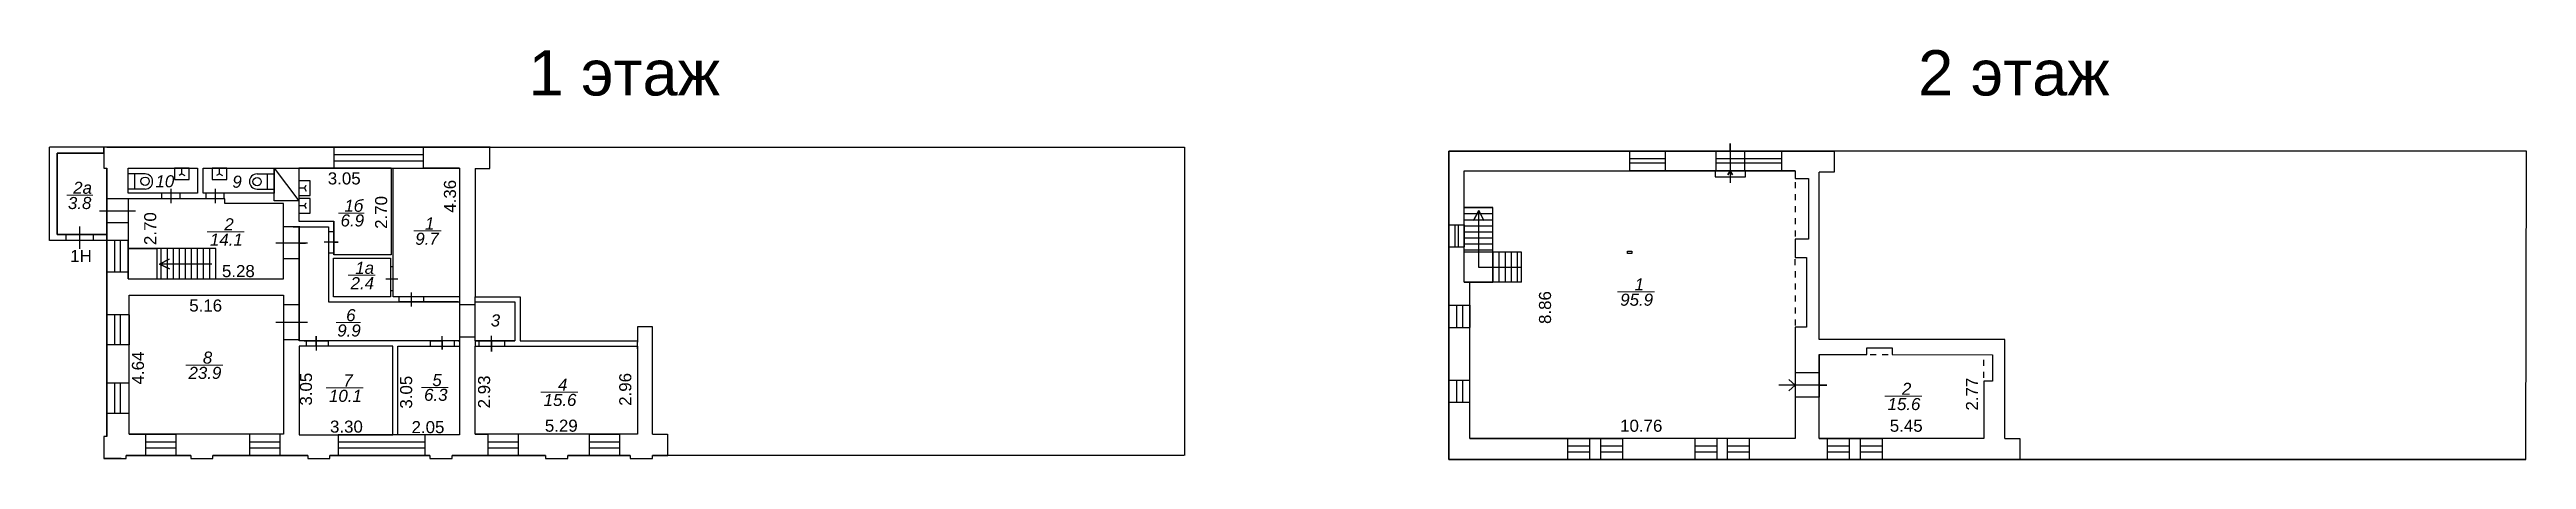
# Model space of a CAD drawing. Header units: millimetres. Extents: x 10171 to 10296, y 11179 to 11398.
# Drawn here: x 10213.9 to 10295.9, y 11178.7 to 11192.3 of the extents above; entities outside this region: 4.
import ezdxf

# ---------------------------------------------------------------- set-up
doc = ezdxf.new("R2010")
doc.units = ezdxf.units.MM
doc.linetypes.add('ACAD_ISO03W100', pattern=[30, 12, -18])
doc.layers.add('Подписи', color=7, linetype='Continuous')
doc.styles.get("Standard").update_dxf_attribs({"font": 'arial.ttf'})

msp = doc.modelspace()

# ---------------------------------------------------------------- linework, layer by layer
for p, q in [((10225.22, 11188.391), (10222.17, 11188.391)), ((10222.17, 11188.391), (10222.17, 11186.635)), ((10222.17, 11186.635), (10223.32, 11186.635)), ((10222.18, 11186.455), (10222.18, 11182.675)), ((10223.32, 11186.635), (10223.32, 11185.521)), ((10262.617, 11185.104), (10261.222, 11185.104)), ((10271.691, 11181.205), (10271.483, 11181.396)), ((10271.483, 11181.015), (10271.691, 11181.205))]:
    msp.add_line(p, q)
at = {"linetype": 'ACAD_ISO03W100'}
for p, q in [((10271.691, 11187.934), (10271.691, 11187.734)), ((10271.691, 11187.534), (10271.691, 11187.334)), ((10271.691, 11187.134), (10271.691, 11186.934)), ((10271.691, 11186.734), (10271.691, 11186.534)), ((10271.691, 11186.334), (10271.691, 11186.134)), ((10271.691, 11185.178), (10271.691, 11185.378)), ((10271.691, 11184.978), (10271.691, 11184.778)), ((10271.691, 11184.578), (10271.691, 11184.378)), ((10271.691, 11184.178), (10271.691, 11183.978)), ((10271.691, 11183.778), (10271.691, 11183.578)), ((10271.691, 11183.378), (10271.691, 11183.178)), ((10274.175, 11182.227), (10274.375, 11182.227)), ((10274.575, 11182.227), (10274.775, 11182.227)), ((10277.941, 11181.849), (10277.941, 11182.049)), ((10277.941, 11181.449), (10277.941, 11181.649))]:
    msp.add_line(p, q, dxfattribs=at)
for points in [[(10259.206, 11362.534), (10269.512, 11362.451), (10269.537, 11366.197), (10269.733, 11394.447), (10269.743, 11398.124), (10259.536, 11398.186), (10259.206, 11362.534)], [(10172.86, 11385.385), (10172.86, 11395.722), (10174.273, 11393.154), (10172.86, 11393.633), (10171.498, 11393.154), (10172.86, 11395.722)], [(10201.55, 11395.34), (10191.45, 11393.29), (10192.2, 11389.62), (10197.85, 11361.94), (10198.6, 11358.34), (10208.6, 11360.39), (10201.55, 11395.34)], [(10289.334, 11366.341), (10287.197, 11356.228), (10286.345, 11359.032), (10287.629, 11358.272), (10289.06, 11358.458), (10287.197, 11356.228)], [(10213.914, 11186.001), (10213.914, 11186.201), (10213.914, 11189.091)], [(10215.814, 11189.091), (10213.914, 11189.091)], [(10215.714, 11188.891), (10214.164, 11188.891), (10214.164, 11186.201), (10215.814, 11186.201)], [(10214.164, 11188.891), (10215.714, 11188.891), (10215.714, 11188.391), (10215.814, 11188.391), (10215.814, 11186.201), (10214.164, 11186.201), (10214.164, 11188.891)], [(10215.714, 11188.891), (10215.714, 11189.091)], [(10228.5, 11189.091), (10215.714, 11189.091), (10215.714, 11188.391), (10215.814, 11188.391), (10215.814, 11179.503)], [(10215.714, 11188.891), (10215.714, 11188.391), (10215.814, 11188.391)], [(10215.814, 11189.091), (10251.484, 11189.091), (10251.484, 11178.881)], [(10225.21, 11188.391), (10223.33, 11188.391), (10223.33, 11189.091)], [(10225.305, 11189.091), (10226.305, 11189.091)], [(10227.487, 11188.391), (10226.287, 11188.391), (10226.287, 11189.091)], [(10228, 11188.38), (10228.493, 11188.38), (10228.493, 11189.091)], [(10295.901, 11188.957), (10260.231, 11188.957), (10260.231, 11178.747), (10295.881, 11178.747), (10295.901, 11188.957)], [(10260.231, 11178.747), (10260.231, 11188.957)], [(10279.131, 11178.747), (10260.231, 11178.747), (10260.231, 11188.957), (10272.991, 11188.957)], [(10267.401, 11188.307), (10266.221, 11188.307), (10266.221, 11188.957)], [(10269.071, 11188.307), (10267.401, 11188.307), (10267.401, 11188.957)], [(10270.021, 11188.957), (10269.071, 11188.957), (10269.071, 11188.307)], [(10269.545, 11188.957), (10269.545, 11189.207), (10269.545, 11188.307), (10269.545, 11188.057)], [(10271.251, 11188.957), (10270.021, 11188.957), (10270.021, 11188.307)], [(10271.441, 11188.957), (10270.211, 11188.957)], [(10270.367, 11188.957), (10272.167, 11188.957)], [(10271.691, 11188.307), (10271.251, 11188.307), (10271.251, 11188.957)], [(10272.491, 11188.957), (10272.991, 11188.957), (10272.991, 11188.257), (10272.491, 11188.257)], [(10215.814, 11179.503), (10215.814, 11188.391)], [(10215.814, 11186.201), (10215.814, 11188.391)], [(10218.814, 11188.391), (10218.814, 11187.561), (10216.514, 11187.561), (10216.514, 11188.391), (10218.814, 11188.391)], [(10217.076, 11188.203), (10216.514, 11188.203)], [(10216.741, 11187.702), (10216.741, 11188.203)], [(10218.539, 11188.022), (10218.539, 11188.391), (10218.052, 11188.391), (10218.052, 11188.022), (10218.539, 11188.022)], [(10218.296, 11188.203), (10218.199, 11188.155)], [(10218.296, 11188.203), (10218.296, 11188.391)], [(10218.296, 11188.203), (10218.393, 11188.155), (10218.393, 11188.155)], [(10218.994, 11188.391), (10221.344, 11188.391), (10221.344, 11187.561), (10218.994, 11187.561), (10218.994, 11188.391)], [(10219.78, 11188.022), (10219.78, 11188.391), (10219.292, 11188.391), (10219.292, 11188.022), (10219.78, 11188.022)], [(10219.536, 11188.203), (10219.439, 11188.155)], [(10219.536, 11188.203), (10219.536, 11188.391)], [(10219.536, 11188.203), (10219.634, 11188.155), (10219.634, 11188.155)], [(10220.781, 11188.203), (10221.344, 11188.203)], [(10221.116, 11188.203), (10221.116, 11187.702)], [(10221.344, 11188.391), (10222.17, 11188.391), (10222.17, 11187.314), (10221.344, 11187.314), (10221.344, 11188.391)], [(10221.345, 11188.391), (10222.17, 11187.314)], [(10222.18, 11188.391), (10225.22, 11188.391), (10225.22, 11185.521), (10223.32, 11185.521), (10223.32, 11186.635)], [(10223.33, 11188.841), (10225.21, 11188.841)], [(10223.33, 11188.641), (10225.21, 11188.641)], [(10225.081, 11188.391), (10225.014, 11188.391)], [(10225.081, 11188.391), (10226.081, 11188.391)], [(10225.21, 11188.841), (10226.287, 11188.841)], [(10225.21, 11188.641), (10226.287, 11188.641)], [(10227.487, 11188.391), (10227.487, 11184.131), (10225.287, 11184.131), (10225.287, 11188.391), (10227.487, 11188.391)], [(10228, 11188.38), (10228, 11184.131)], [(10260.741, 11188.307), (10271.691, 11188.307), (10271.691, 11188.047), (10272.131, 11188.047), (10272.131, 11186.037), (10271.691, 11186.037), (10271.691, 11185.437), (10272.071, 11185.437), (10272.071, 11183.127), (10271.691, 11183.127), (10271.691, 11179.447), (10260.931, 11179.447), (10260.931, 11184.617), (10260.741, 11184.617), (10260.741, 11188.307)], [(10260.741, 11188.307), (10271.691, 11188.307), (10271.691, 11188.047), (10272.131, 11188.047), (10272.131, 11186.037), (10271.691, 11186.037), (10271.691, 11185.437), (10272.071, 11185.437), (10272.071, 11183.127), (10271.691, 11183.127), (10271.691, 11179.447), (10260.931, 11179.447)], [(10267.401, 11188.707), (10266.221, 11188.707)], [(10267.401, 11188.557), (10266.221, 11188.557)], [(10269.051, 11188.107), (10270.051, 11188.107), (10270.051, 11188.307), (10269.051, 11188.307), (10269.051, 11188.107)], [(10271.251, 11188.707), (10269.071, 11188.707)], [(10271.251, 11188.557), (10269.071, 11188.557)], [(10269.545, 11188.307), (10269.621, 11188.168), (10269.545, 11188.307), (10269.466, 11188.168), (10269.545, 11188.307)], [(10269.545, 11188.307), (10269.545, 11187.905)], [(10271.251, 11188.307), (10270.021, 11188.307)], [(10271.691, 11188.307), (10271.691, 11188.047), (10272.131, 11188.047), (10272.131, 11186.037), (10271.691, 11186.037), (10271.691, 11185.437), (10272.071, 11185.437), (10272.071, 11183.127), (10271.691, 11183.127)], [(10272.491, 11182.717), (10272.491, 11188.257)], [(10216.514, 11187.381), (10216.514, 11186.581), (10215.814, 11186.581)], [(10216.514, 11187.381), (10215.814, 11187.381)], [(10217.076, 11187.702), (10216.514, 11187.702)], [(10221.654, 11187.221), (10219.714, 11187.221), (10219.714, 11187.381), (10216.514, 11187.381)], [(10216.514, 11187.381), (10216.514, 11184.731), (10221.654, 11184.731), (10221.654, 11187.221), (10219.714, 11187.221), (10219.714, 11187.381), (10216.514, 11187.381)], [(10217.634, 11187.381), (10217.634, 11187.381), (10217.634, 11187.561)], [(10217.934, 11187.711), (10217.934, 11187.231)], [(10218.052, 11188.022), (10218.539, 11188.022)], [(10218.234, 11187.381), (10218.234, 11187.381), (10218.234, 11187.561)], [(10219.095, 11187.381), (10219.095, 11187.381), (10219.095, 11187.561)], [(10219.292, 11188.022), (10219.78, 11188.022)], [(10219.395, 11187.711), (10219.395, 11187.231)], [(10219.695, 11187.381), (10219.695, 11187.381), (10219.695, 11187.561)], [(10220.781, 11187.702), (10221.344, 11187.702)], [(10222.538, 11187.972), (10222.17, 11187.972), (10222.17, 11187.485), (10222.538, 11187.485), (10222.538, 11187.972)], [(10222.358, 11187.729), (10222.17, 11187.729)], [(10222.538, 11187.392), (10222.17, 11187.392), (10222.17, 11186.905), (10222.538, 11186.905), (10222.538, 11187.392)], [(10222.358, 11187.729), (10222.405, 11187.826), (10222.405, 11187.826)], [(10222.358, 11187.729), (10222.405, 11187.632)], [(10222.358, 11187.149), (10222.405, 11187.246), (10222.405, 11187.246)], [(10214.904, 11186.461), (10214.904, 11185.725)], [(10215.564, 11186.981), (10216.764, 11186.981)], [(10222.198, 11186.455), (10221.654, 11186.455)], [(10221.974, 11186.455), (10222.944, 11186.455)], [(10222.358, 11187.149), (10222.17, 11187.149)], [(10227.487, 11182.675), (10222.18, 11182.675), (10222.18, 11186.455), (10223.15, 11186.455), (10223.15, 11183.965), (10227.487, 11183.965), (10227.487, 11182.675)], [(10222.358, 11187.149), (10222.405, 11187.052)], [(10223.15, 11186.455), (10223.15, 11183.965), (10227.44, 11183.965)], [(10260.231, 11186.517), (10260.231, 11185.787), (10260.741, 11185.787)], [(10260.231, 11186.517), (10260.231, 11185.787)], [(10260.231, 11186.517), (10260.741, 11186.517)], [(10260.431, 11186.517), (10260.431, 11185.787)], [(10260.541, 11186.517), (10260.541, 11185.787)], [(10260.741, 11184.617), (10260.741, 11187.087), (10261.691, 11187.087)], [(10260.741, 11187.087), (10261.691, 11187.087)], [(10261.691, 11187.087), (10260.741, 11187.087)], [(10260.741, 11184.617), (10261.691, 11184.617), (10261.691, 11187.087)], [(10260.741, 11186.887), (10261.691, 11186.887)], [(10260.741, 11186.687), (10261.691, 11186.687)], [(10260.741, 11186.517), (10260.741, 11185.787)], [(10260.741, 11186.487), (10261.691, 11186.487)], [(10261.222, 11185.104), (10261.222, 11186.987), (10261.392, 11186.664), (10261.222, 11186.987), (10261.047, 11186.664), (10261.222, 11186.987)], [(10215.814, 11186.001), (10213.914, 11186.001)], [(10214.164, 11186.201), (10214.454, 11186.201), (10214.454, 11186.001)], [(10214.454, 11186.201), (10215.354, 11186.201), (10215.354, 11186.001)], [(10216.514, 11184.951), (10216.514, 11186.001), (10215.814, 11186.001)], [(10216.064, 11186.001), (10216.064, 11184.951)], [(10216.264, 11184.951), (10216.264, 11186.001)], [(10216.514, 11184.731), (10219.414, 11184.731), (10219.414, 11185.731), (10216.514, 11185.731), (10216.514, 11184.731)], [(10216.514, 11185.731), (10217.464, 11185.731), (10217.464, 11184.731)], [(10217.614, 11184.731), (10217.614, 11185.731)], [(10217.814, 11184.731), (10217.814, 11185.731)], [(10218.014, 11184.731), (10218.014, 11185.731)], [(10218.214, 11184.731), (10218.214, 11185.731)], [(10218.414, 11184.731), (10218.414, 11185.731)], [(10218.614, 11184.731), (10218.614, 11185.731)], [(10218.814, 11184.731), (10218.814, 11185.731)], [(10219.014, 11184.731), (10219.014, 11185.731)], [(10219.214, 11184.731), (10219.214, 11185.731)], [(10219.414, 11184.731), (10219.414, 11185.731)], [(10222.448, 11185.906), (10222.198, 11185.906), (10221.654, 11185.906), (10221.404, 11185.906)], [(10222.18, 11185.906), (10222.39, 11185.906)], [(10223.32, 11185.94), (10223.47, 11185.94), (10223.15, 11185.94), (10223, 11185.94)], [(10223.15, 11186.291), (10223.15, 11186.291), (10223.32, 11186.291)], [(10223.32, 11186.291), (10223.32, 11185.581), (10223.15, 11185.581)], [(10260.741, 11186.287), (10261.691, 11186.287)], [(10260.741, 11186.087), (10261.691, 11186.087)], [(10260.741, 11185.887), (10261.691, 11185.887)], [(10260.741, 11185.687), (10261.691, 11185.687)], [(10261.691, 11185.617), (10261.691, 11185.617), (10260.741, 11185.617)], [(10261.741, 11185.617), (10261.691, 11185.617)], [(10261.691, 11185.617), (10261.691, 11184.617)], [(10261.691, 11184.617), (10261.691, 11185.617)], [(10262.641, 11185.617), (10261.741, 11185.617)], [(10261.891, 11185.617), (10261.891, 11184.617)], [(10262.091, 11185.617), (10262.091, 11184.617)], [(10262.291, 11185.617), (10262.291, 11184.617)], [(10262.491, 11185.617), (10262.491, 11184.617)], [(10262.641, 11184.617), (10262.641, 11185.617)], [(10216.514, 11184.731), (10216.514, 11184.951), (10215.814, 11184.951)], [(10219.29, 11185.218), (10217.558, 11185.218), (10217.878, 11185.381), (10217.558, 11185.218), (10217.88, 11185.06), (10217.558, 11185.218)], [(10221.654, 11185.4), (10222.18, 11185.4)], [(10225.2, 11184.131), (10223.31, 11184.131), (10223.31, 11185.411), (10225.2, 11185.411), (10225.2, 11184.131)], [(10225.287, 11184.331), (10225.287, 11185.131), (10225.2, 11185.131)], [(10262.641, 11184.617), (10262.641, 11185.117)], [(10216.554, 11179.581), (10216.554, 11184.191), (10221.654, 11184.191), (10221.654, 11179.581), (10216.554, 11179.581)], [(10225.05, 11184.727), (10225.437, 11184.727)], [(10225.287, 11184.131), (10225.287, 11184.331), (10225.2, 11184.331)], [(10226.3, 11183.965), (10225.49, 11183.965), (10225.49, 11184.131)], [(10225.894, 11183.815), (10225.894, 11184.273)], [(10227.44, 11183.965), (10226.3, 11183.965), (10226.3, 11184.131)], [(10227.44, 11183.965), (10227.487, 11183.965)], [(10227.463, 11183.965), (10227.487, 11183.965)], [(10227.487, 11184.131), (10227.487, 11181.757)], [(10228, 11184.131), (10229.495, 11184.131)], [(10228, 11183.965), (10228, 11184.131)], [(10228, 11183.965), (10229.315, 11183.965)], [(10228, 11182.675), (10228, 11183.965), (10229.315, 11183.965), (10229.315, 11182.675), (10228, 11182.675)], [(10229.495, 11184.131), (10229.495, 11184.131), (10229.495, 11182.675)], [(10262.641, 11184.617), (10260.931, 11184.617)], [(10216.554, 11183.541), (10216.554, 11183.541), (10215.814, 11183.541)], [(10216.554, 11183.541), (10216.554, 11182.541), (10215.814, 11182.541)], [(10216.064, 11183.541), (10216.064, 11182.541)], [(10216.264, 11182.541), (10216.264, 11183.541)], [(10222.448, 11183.283), (10222.198, 11183.283), (10221.654, 11183.283), (10221.404, 11183.283)], [(10221.654, 11183.876), (10222.18, 11183.876)], [(10227.487, 11183.882), (10228, 11183.882)], [(10233.87, 11182.635), (10233.87, 11183.135), (10233.37, 11183.135), (10233.37, 11182.635)], [(10260.231, 11183.852), (10260.231, 11183.122)], [(10260.231, 11183.852), (10260.931, 11183.852)], [(10260.231, 11183.122), (10260.931, 11183.122)], [(10260.481, 11183.852), (10260.481, 11183.122)], [(10260.681, 11183.852), (10260.681, 11183.122)], [(10260.931, 11183.852), (10260.931, 11183.122)], [(10221.654, 11182.725), (10222.18, 11182.725), (10222.18, 11182.725), (10222.18, 11182.725)], [(10222.18, 11179.565), (10225.28, 11179.565), (10225.28, 11182.495), (10222.18, 11182.495), (10222.18, 11179.565)], [(10222.34, 11182.675), (10223.14, 11182.675), (10223.14, 11182.495)], [(10222.404, 11182.675), (10222.404, 11182.495)], [(10222.74, 11182.511), (10222.74, 11182.511), (10222.74, 11182.675), (10222.74, 11182.825), (10222.74, 11182.511), (10222.74, 11182.361)], [(10225.444, 11182.495), (10227.487, 11182.495), (10227.487, 11179.565), (10225.444, 11179.565), (10225.444, 11182.495)], [(10226.51, 11182.675), (10226.91, 11182.675), (10226.91, 11182.541), (10226.91, 11182.391), (10226.91, 11182.675), (10226.91, 11182.825)], [(10227.31, 11182.675), (10226.51, 11182.675), (10226.51, 11182.495)], [(10227.44, 11182.675), (10227.31, 11182.675), (10227.31, 11182.495)], [(10227.44, 11182.675), (10227.487, 11182.675)], [(10227.487, 11182.803), (10228, 11182.803)], [(10228, 11182.675), (10229.315, 11182.675)], [(10228, 11182.675), (10228, 11182.495)], [(10228, 11182.495), (10233.37, 11182.495)], [(10228, 11179.581), (10228, 11182.495), (10233.37, 11182.495), (10233.37, 11179.581), (10228, 11179.581)], [(10228.128, 11182.675), (10228.128, 11182.495)], [(10228.541, 11182.696), (10228.541, 11182.472), (10228.541, 11182.322), (10228.541, 11182.696), (10228.541, 11182.846)], [(10228.98, 11182.495), (10228.98, 11182.495), (10228.98, 11182.675)], [(10229.495, 11182.675), (10233.37, 11182.675)], [(10233.37, 11182.411), (10233.37, 11182.635)], [(10233.87, 11179.581), (10233.87, 11182.635)], [(10278.631, 11182.717), (10278.631, 11182.717), (10272.491, 11182.717)], [(10272.491, 11179.447), (10272.491, 11182.227), (10274.071, 11182.227), (10274.071, 11182.447), (10274.901, 11182.447), (10274.901, 11182.227), (10278.231, 11182.217), (10278.231, 11181.337), (10277.941, 11181.337), (10277.941, 11179.447), (10272.491, 11179.447)], [(10278.631, 11179.447), (10278.631, 11179.447), (10278.631, 11182.717)], [(10272.491, 11182.227), (10272.491, 11181.617), (10271.691, 11181.617)], [(10272.491, 11181.617), (10272.491, 11180.807), (10271.691, 11180.807)], [(10216.554, 11180.271), (10216.554, 11181.271), (10215.814, 11181.271)], [(10215.814, 11181.271), (10215.814, 11180.271)], [(10216.064, 11181.271), (10216.064, 11180.271)], [(10216.264, 11180.271), (10216.264, 11181.271)], [(10260.931, 11181.367), (10260.231, 11181.367)], [(10260.481, 11181.367), (10260.481, 11180.637)], [(10260.681, 11181.367), (10260.681, 11180.637)], [(10271.441, 11181.205), (10271.154, 11181.205)], [(10272.491, 11181.205), (10272.741, 11181.205), (10271.691, 11181.205), (10271.441, 11181.205)], [(10216.554, 11180.271), (10216.554, 11180.271), (10215.814, 11180.271)], [(10260.931, 11180.637), (10260.231, 11180.637)], [(10215.814, 11179.503), (10215.714, 11179.503), (10215.714, 11178.781)], [(10216.554, 11179.581), (10217.094, 11179.581), (10217.094, 11178.881)], [(10217.094, 11179.581), (10218.094, 11179.581), (10218.094, 11178.881)], [(10217.094, 11179.331), (10218.094, 11179.331)], [(10217.094, 11179.131), (10218.094, 11179.131)], [(10221.534, 11179.581), (10220.534, 11179.581), (10220.534, 11178.881)], [(10220.534, 11179.331), (10221.534, 11179.331)], [(10220.534, 11179.131), (10221.534, 11179.131)], [(10221.654, 11179.581), (10221.534, 11179.581), (10221.534, 11178.881)], [(10225.28, 11179.565), (10223.47, 11179.565), (10223.47, 11178.881)], [(10223.47, 11179.331), (10225.28, 11179.331)], [(10223.47, 11179.131), (10225.28, 11179.131)], [(10225.444, 11179.565), (10225.28, 11179.565)], [(10225.28, 11179.331), (10226.334, 11179.331)], [(10225.28, 11179.131), (10226.334, 11179.131)], [(10226.334, 11179.565), (10226.334, 11179.565), (10226.334, 11178.881)], [(10228, 11179.581), (10228.42, 11179.581), (10228.42, 11178.881)], [(10229.42, 11179.581), (10228.42, 11179.581), (10228.42, 11178.881)], [(10228.42, 11179.331), (10229.42, 11179.331)], [(10228.42, 11179.131), (10229.42, 11179.131)], [(10230.01, 11179.581), (10229.42, 11179.581), (10229.42, 11178.881)], [(10232.78, 11179.581), (10231.78, 11179.581), (10231.78, 11178.881)], [(10231.78, 11179.581), (10232.78, 11179.581)], [(10231.78, 11179.331), (10232.78, 11179.331)], [(10231.78, 11179.131), (10232.78, 11179.131)], [(10233.37, 11179.581), (10232.78, 11179.581), (10232.78, 11178.881)], [(10233.87, 11179.581), (10234.37, 11179.581), (10234.37, 11178.881)], [(10260.931, 11179.447), (10264.161, 11179.447), (10264.161, 11178.747)], [(10264.161, 11179.447), (10264.891, 11179.447), (10264.891, 11178.747)], [(10264.161, 11179.447), (10264.891, 11179.447)], [(10264.161, 11179.197), (10264.891, 11179.197)], [(10264.891, 11179.447), (10265.251, 11179.447), (10265.251, 11178.747)], [(10265.251, 11179.447), (10265.981, 11179.447), (10265.981, 11178.747)], [(10265.251, 11179.197), (10265.981, 11179.197)], [(10269.101, 11179.447), (10268.371, 11179.447), (10268.371, 11178.747)], [(10268.371, 11179.197), (10269.101, 11179.197)], [(10269.441, 11179.447), (10269.101, 11179.447), (10269.101, 11178.747)], [(10270.171, 11179.447), (10269.441, 11179.447), (10269.441, 11178.747)], [(10269.441, 11179.197), (10270.171, 11179.197)], [(10271.691, 11179.447), (10270.171, 11179.447), (10270.171, 11178.747)], [(10272.491, 11179.447), (10272.751, 11179.447), (10272.751, 11178.747)], [(10272.751, 11179.447), (10273.481, 11179.447), (10273.481, 11178.747)], [(10272.751, 11179.197), (10273.481, 11179.197)], [(10273.481, 11179.447), (10273.841, 11179.447), (10273.841, 11178.747)], [(10273.841, 11179.447), (10274.571, 11179.447), (10274.571, 11178.747)], [(10273.841, 11179.197), (10274.571, 11179.197)], [(10278.631, 11179.447), (10279.131, 11179.447), (10279.131, 11178.747)], [(10216.28, 11178.781), (10215.712, 11178.781)], [(10215.714, 11178.881), (10215.714, 11178.781), (10216.448, 11178.781), (10216.448, 11178.881)], [(10218.588, 11178.881), (10216.448, 11178.881)], [(10216.448, 11178.881), (10218.588, 11178.881)], [(10218.588, 11178.881), (10218.588, 11178.781), (10219.322, 11178.781), (10219.322, 11178.881)], [(10222.463, 11178.881), (10219.322, 11178.881)], [(10219.322, 11178.881), (10222.463, 11178.881)], [(10222.463, 11178.881), (10222.463, 11178.781), (10223.197, 11178.781), (10223.197, 11178.881)], [(10226.507, 11178.881), (10223.197, 11178.881)], [(10223.197, 11178.881), (10226.507, 11178.881)], [(10226.507, 11178.881), (10226.507, 11178.781), (10227.242, 11178.781), (10227.242, 11178.881)], [(10230.333, 11178.881), (10227.242, 11178.881)], [(10227.242, 11178.881), (10230.333, 11178.881)], [(10230.333, 11178.881), (10230.333, 11178.781), (10231.067, 11178.781), (10231.067, 11178.881)], [(10233.134, 11178.881), (10231.067, 11178.881)], [(10231.067, 11178.881), (10233.134, 11178.881)], [(10231.788, 11178.881), (10232.788, 11178.881)], [(10233.134, 11178.881), (10233.134, 11178.781), (10233.869, 11178.781), (10233.869, 11178.881)], [(10251.464, 11178.881), (10233.869, 11178.881)], [(10233.869, 11178.881), (10234.378, 11178.881)], [(10295.881, 11178.747), (10260.231, 11178.747)], [(10264.161, 11178.997), (10264.891, 11178.997)], [(10264.351, 11178.747), (10265.081, 11178.747)], [(10265.251, 11178.997), (10265.981, 11178.997)], [(10268.371, 11178.997), (10269.101, 11178.997)], [(10269.441, 11178.997), (10270.171, 11178.997)], [(10272.751, 11178.997), (10273.481, 11178.997)], [(10273.841, 11178.997), (10274.571, 11178.997)]]:
    msp.add_lwpolyline(points)
msp.add_lwpolyline([(10266.141, 11185.645), (10266.291, 11185.645), (10266.291, 11185.565), (10266.141, 11185.565)], close=True)
at = {"color": 152, "true_color": 0x2776bb}
msp.add_lwpolyline([(10260.931, 11184.617), (10260.741, 11184.617)], dxfattribs=at)
for centre in [(10217.076, 11187.958), (10220.782, 11187.946)]:
    msp.add_circle(centre, 0.139)
for centre, start, end in [((10217.076, 11187.952), 270, 90), ((10220.781, 11187.952), 90, 270)]:
    msp.add_arc(centre, 0.251, start, end)
at = {"layer": 'Подписи', "lineweight": 13}
for points in [[(10214.481, 11187.499), (10215.351, 11187.499)], [(10223.478, 11186.903), (10224.328, 11186.903)], [(10219.132, 11186.288), (10220.355, 11186.288)], [(10225.973, 11186.316), (10226.873, 11186.316)], [(10223.803, 11184.846), (10224.689, 11184.846)], [(10265.813, 11184.298), (10267.036, 11184.298)], [(10223.403, 11183.279), (10224.202, 11183.279)], [(10218.422, 11181.874), (10219.645, 11181.874)], [(10223.073, 11181.116), (10224.296, 11181.116)], [(10226.223, 11181.13), (10227.11, 11181.13)], [(10230.176, 11180.98), (10231.399, 11180.98)], [(10274.662, 11180.843), (10275.885, 11180.843)]]:
    msp.add_lwpolyline(points, dxfattribs=at)

# ---------------------------------------------------------------- texts
at = {"char_height": 1.5, "attachment_point": 1}
for s, insert in [('1 этаж', (10229.765, 11192.299)), ('2 этаж', (10275.763, 11192.299))]:
    msp.add_mtext_dynamic_manual_height_columns(s, width=10.16069, gutter_width=12.5, heights=[0], dxfattribs=dict(at, insert=insert))
at = {"layer": 'Подписи', "lineweight": 13, "char_height": 0.4, "attachment_point": 1}
for s, insert in [('{\\fArial|b0|i1|c204|p34;10}', (10217.42, 11188.159)), ('{\\fArial|b0|i1|c204|p34;9}', (10219.966, 11188.145)), ('3.05', (10223.124, 11188.254)), ('{\\fArial|b0|i1|c204|p34;3.8}', (10214.522, 11187.439)), ('{\\fArial|b0|i1|c204|p34;2а}', (10214.696, 11187.945)), ('{\\fArial|b0|i1|c204|p34;1б}', (10223.673, 11187.349)), ('{\\fArial|b0|i1|c204|p34;2}', (10219.699, 11186.734)), ('{\\fArial|b0|i1|c204|p34;6.9}', (10223.548, 11186.862)), ('{\\fArial|b0|i1|c204|p34;1}', (10226.341, 11186.762)), ('{\\C242;\\c2564301;1Н}', (10214.598, 11185.683)), ('{\\fArial|b0|i1|c204|p34;14.1}', (10219.223, 11186.228)), ('{\\fArial|b0|i1|c204|p34;9.7}', (10226.021, 11186.256)), ('5.28', (10219.62, 11185.185)), ('{\\fArial|b0|i1|c204|p34;2.4}', (10223.879, 11184.786)), ('{\\fArial|b0|i1|c204|p34;1а}', (10224.034, 11185.292)), ('5.16', (10218.538, 11184.045)), ('{\\fArial|b0|i1|c204|p34;95.9}', (10265.904, 11184.238)), ('{\\fArial|b0|i1|c204|p34;1}', (10266.38, 11184.744)), ('{\\fArial|b0|i1|c204|p34;9.9}', (10223.437, 11183.219)), ('{\\fArial|b0|i1|c204|p34;6}', (10223.732, 11183.725)), ('{\\fArial|b0|i1|c204|p34;3}', (10228.518, 11183.552)), ('{\\fArial|b0|i1|c204|p34;8}', (10218.989, 11182.32)), ('{\\fArial|b0|i1|c204|p34;23.9}', (10218.513, 11181.814)), ('{\\fArial|b0|i1|c204|p34;7}', (10223.64, 11181.562)), ('{\\fArial|b0|i1|c204|p34;5}', (10226.584, 11181.576)), ('{\\fArial|b0|i1|c204|p34;10.1}', (10223.164, 11181.055)), ('{\\fArial|b0|i1|c204|p34;6.3}', (10226.311, 11181.089)), ('{\\fArial|b0|i1|c204|p34;15.6}', (10230.267, 11180.919)), ('{\\fArial|b0|i1|c204|p34;4}', (10230.744, 11181.425)), ('{\\fArial|b0|i1|c204|p34;15.6}', (10274.753, 11180.782)), ('{\\fArial|b0|i1|c204|p34;2}', (10275.229, 11181.288)), ('3.30', (10223.197, 11180.035)), ('2.05', (10225.897, 11180.019)), ('5.29', (10230.309, 11180.066)), ('10.76', (10265.901, 11180.065)), ('5.45', (10274.827, 11180.065))]:
    msp.add_mtext_dynamic_manual_height_columns(s, width=1.37726, gutter_width=12.5, heights=[0], dxfattribs=dict(at, insert=insert))
at = {"layer": 'Подписи', "lineweight": 13, "char_height": 0.4, "attachment_point": 1, "rotation": 90}
for s, insert in [('2.70', (10224.689, 11186.384)), ('4.36', (10226.968, 11186.918)), ('2.70', (10217.046, 11185.847)), ('8.86', (10263.214, 11183.234)), ('4.64', (10216.64, 11181.231)), ('3.05', (10222.201, 11180.531)), ('3.05', (10225.516, 11180.431)), ('2.93', (10228.097, 11180.44)), ('2.96', (10232.771, 11180.524)), ('2.77', (10277.349, 11180.367))]:
    msp.add_mtext_dynamic_manual_height_columns(s, width=1.37726, gutter_width=12.5, heights=[0], dxfattribs=dict(at, insert=insert))

doc.saveas('drawing.dxf')
